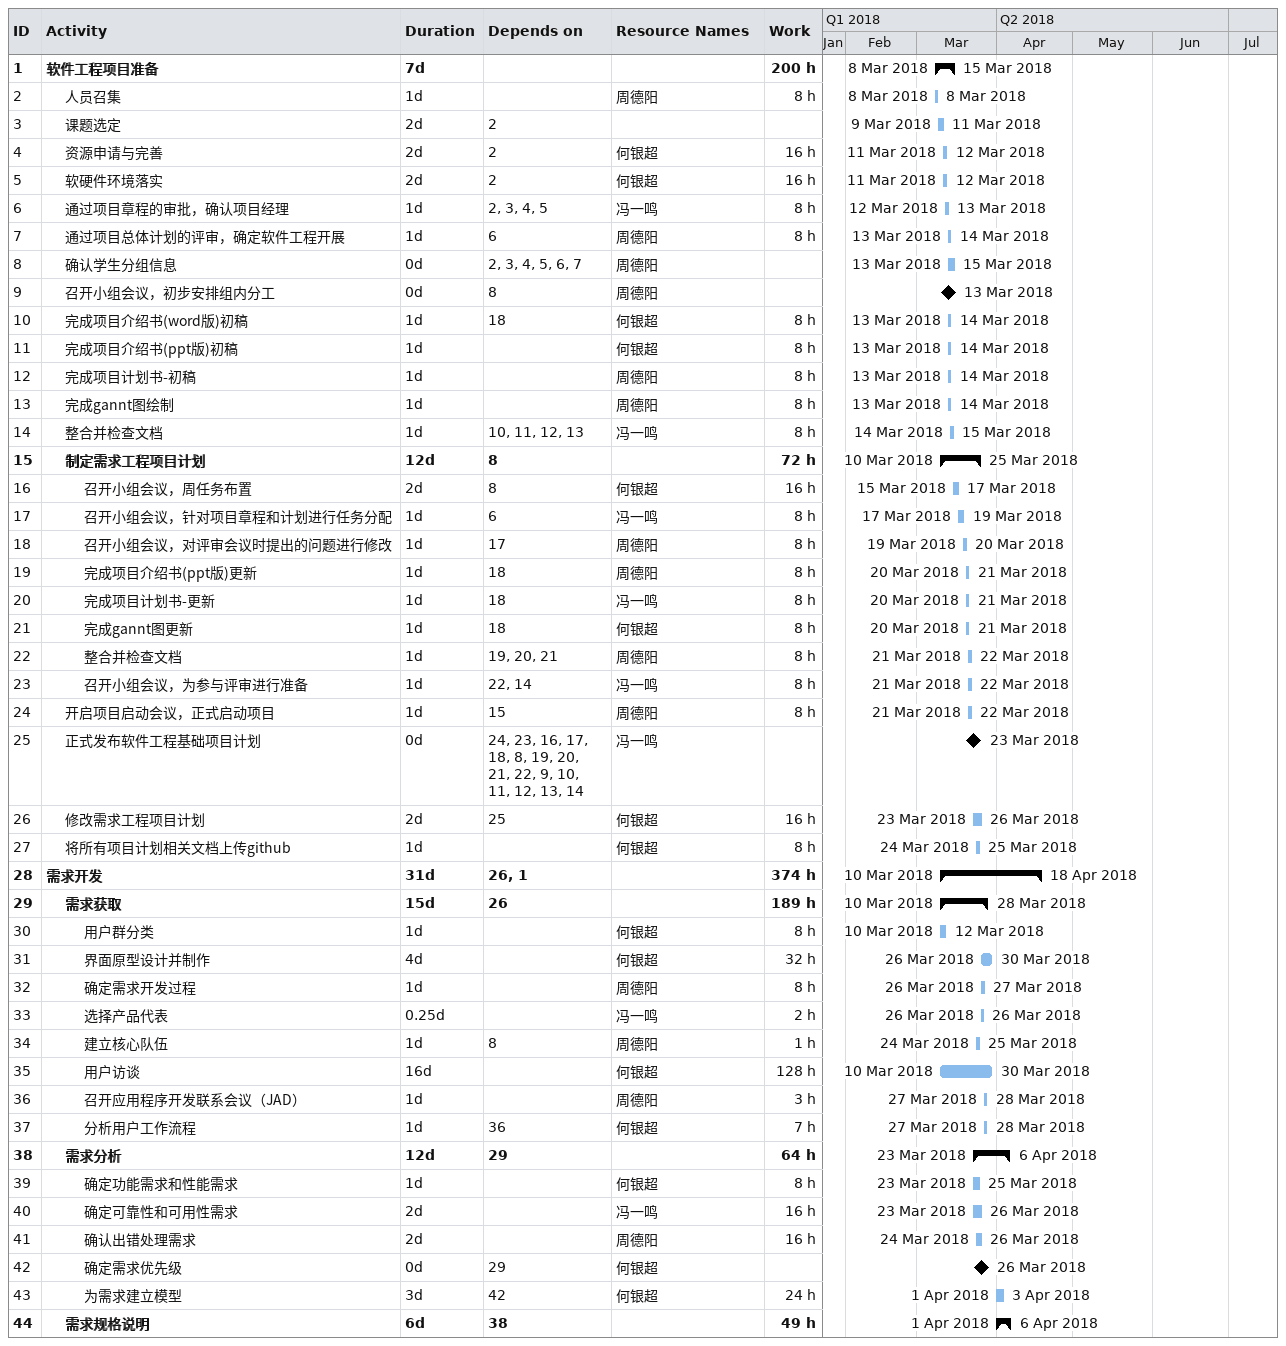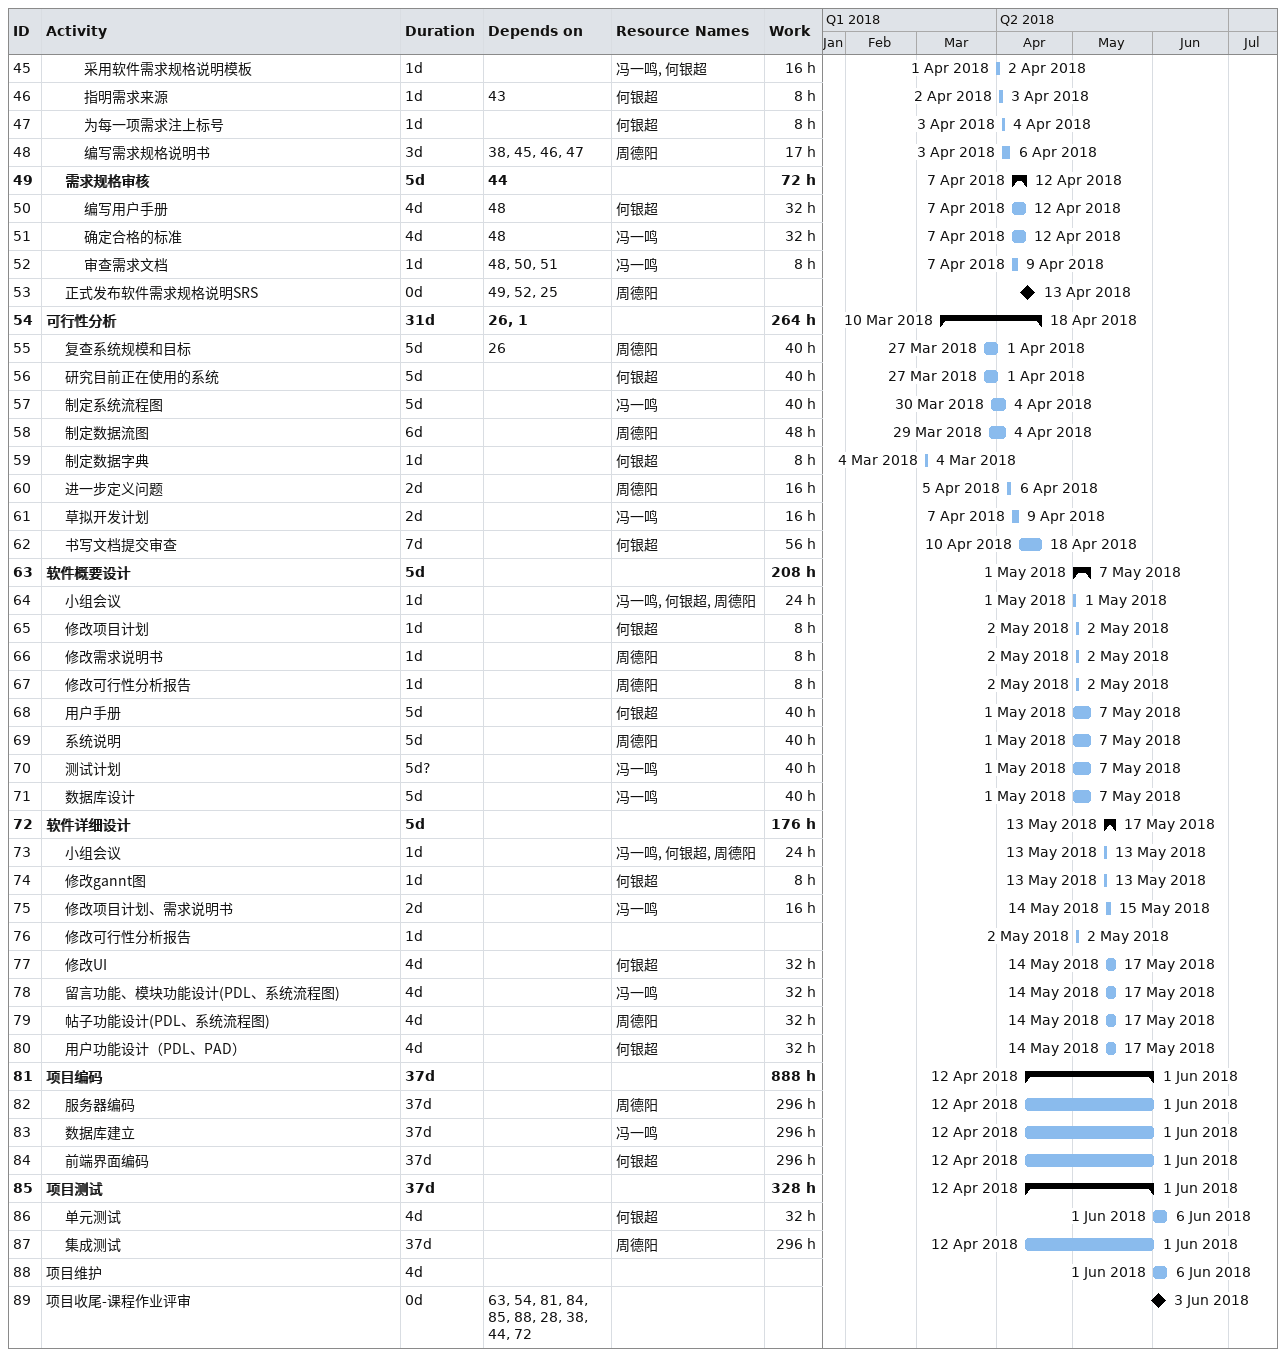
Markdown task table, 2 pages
| ID | Level | Task | Duration | Start | Finish | Predecessors | Resources | Work (h) |
|---|---|---|---|---|---|---|---|---|
| 1 | 1 | **软件工程项目准备** | 7d | 2018-03-08 | 2018-03-15 |  |  | 200 |
| 2 | 2 | 人员召集 | 1d | 2018-03-08 | 2018-03-08 |  | 周德阳 | 8 |
| 3 | 2 | 课题选定 | 2d | 2018-03-09 | 2018-03-11 | 2 |  |  |
| 4 | 2 | 资源申请与完善 | 2d | 2018-03-11 | 2018-03-12 | 2 | 何银超 | 16 |
| 5 | 2 | 软硬件环境落实 | 2d | 2018-03-11 | 2018-03-12 | 2 | 何银超 | 16 |
| 6 | 2 | 通过项目章程的审批，确认项目经理 | 1d | 2018-03-12 | 2018-03-13 | 2, 3, 4, 5 | 冯一鸣 | 8 |
| 7 | 2 | 通过项目总体计划的评审，确定软件工程开展 | 1d | 2018-03-13 | 2018-03-14 | 6 | 周德阳 | 8 |
| 8 | 2 | 确认学生分组信息 | 0d | 2018-03-13 | 2018-03-15 | 2, 3, 4, 5, 6, 7 | 周德阳 |  |
| 9 | 2 | 召开小组会议，初步安排组内分工 | 0d | 2018-03-13 | 2018-03-13 | 8 | 周德阳 |  |
| 10 | 2 | 完成项目介绍书(word版)初稿 | 1d | 2018-03-13 | 2018-03-14 | 18 | 何银超 | 8 |
| 11 | 2 | 完成项目介绍书(ppt版)初稿 | 1d | 2018-03-13 | 2018-03-14 |  | 何银超 | 8 |
| 12 | 2 | 完成项目计划书-初稿 | 1d | 2018-03-13 | 2018-03-14 |  | 周德阳 | 8 |
| 13 | 2 | 完成gannt图绘制 | 1d | 2018-03-13 | 2018-03-14 |  | 周德阳 | 8 |
| 14 | 2 | 整合并检查文档 | 1d | 2018-03-14 | 2018-03-15 | 10, 11, 12, 13 | 冯一鸣 | 8 |
| 15 | 2 | **制定需求工程项目计划** | 12d | 2018-03-10 | 2018-03-25 | 8 |  | 72 |
| 16 | 3 | 召开小组会议，周任务布置 | 2d | 2018-03-15 | 2018-03-17 | 8 | 何银超 | 16 |
| 17 | 3 | 召开小组会议，针对项目章程和计划进行任务分配 | 1d | 2018-03-17 | 2018-03-19 | 6 | 冯一鸣 | 8 |
| 18 | 3 | 召开小组会议，对评审会议时提出的问题进行修改 | 1d | 2018-03-19 | 2018-03-20 | 17 | 周德阳 | 8 |
| 19 | 3 | 完成项目介绍书(ppt版)更新 | 1d | 2018-03-20 | 2018-03-21 | 18 | 周德阳 | 8 |
| 20 | 3 | 完成项目计划书-更新 | 1d | 2018-03-20 | 2018-03-21 | 18 | 冯一鸣 | 8 |
| 21 | 3 | 完成gannt图更新 | 1d | 2018-03-20 | 2018-03-21 | 18 | 何银超 | 8 |
| 22 | 3 | 整合并检查文档 | 1d | 2018-03-21 | 2018-03-22 | 19, 20, 21 | 周德阳 | 8 |
| 23 | 3 | 召开小组会议，为参与评审进行准备 | 1d | 2018-03-21 | 2018-03-22 | 22, 14 | 冯一鸣 | 8 |
| 24 | 2 | 开启项目启动会议，正式启动项目 | 1d | 2018-03-21 | 2018-03-22 | 15 | 周德阳 | 8 |
| 25 | 2 | 正式发布软件工程基础项目计划 | 0d | 2018-03-23 | 2018-03-23 | 24, 23, 16, 17, 18, 8, 19, 20, 21, 22, 9, 10, 11, 12, 13, 14 | 冯一鸣 |  |
| 26 | 2 | 修改需求工程项目计划 | 2d | 2018-03-23 | 2018-03-26 | 25 | 何银超 | 16 |
| 27 | 2 | 将所有项目计划相关文档上传github | 1d | 2018-03-24 | 2018-03-25 |  | 何银超 | 8 |
| 28 | 1 | **需求开发** | 31d | 2018-03-10 | 2018-04-18 | 26, 1 |  | 374 |
| 29 | 2 | **需求获取** | 15d | 2018-03-10 | 2018-03-28 | 26 |  | 189 |
| 30 | 3 | 用户群分类 | 1d | 2018-03-10 | 2018-03-12 |  | 何银超 | 8 |
| 31 | 3 | 界面原型设计并制作 | 4d | 2018-03-26 | 2018-03-30 |  | 何银超 | 32 |
| 32 | 3 | 确定需求开发过程 | 1d | 2018-03-26 | 2018-03-27 |  | 周德阳 | 8 |
| 33 | 3 | 选择产品代表 | 0.25d | 2018-03-26 | 2018-03-26 |  | 冯一鸣 | 2 |
| 34 | 3 | 建立核心队伍 | 1d | 2018-03-24 | 2018-03-25 | 8 | 周德阳 | 1 |
| 35 | 3 | 用户访谈 | 16d | 2018-03-10 | 2018-03-30 |  | 何银超 | 128 |
| 36 | 3 | 召开应用程序开发联系会议（JAD） | 1d | 2018-03-27 | 2018-03-28 |  | 周德阳 | 3 |
| 37 | 3 | 分析用户工作流程 | 1d | 2018-03-27 | 2018-03-28 | 36 | 何银超 | 7 |
| 38 | 2 | **需求分析** | 12d | 2018-03-23 | 2018-04-06 | 29 |  | 64 |
| 39 | 3 | 确定功能需求和性能需求 | 1d | 2018-03-23 | 2018-03-25 |  | 何银超 | 8 |
| 40 | 3 | 确定可靠性和可用性需求 | 2d | 2018-03-23 | 2018-03-26 |  | 冯一鸣 | 16 |
| 41 | 3 | 确认出错处理需求 | 2d | 2018-03-24 | 2018-03-26 |  | 周德阳 | 16 |
| 42 | 3 | 确定需求优先级 | 0d | 2018-03-26 | 2018-03-26 | 29 | 何银超 |  |
| 43 | 3 | 为需求建立模型 | 3d | 2018-04-01 | 2018-04-03 | 42 | 何银超 | 24 |
| 44 | 2 | **需求规格说明** | 6d | 2018-04-01 | 2018-04-06 | 38 |  | 49 |
| 45 | 3 | 采用软件需求规格说明模板 | 1d | 2018-04-01 | 2018-04-02 |  | 冯一鸣, 何银超 | 16 |
| 46 | 3 | 指明需求来源 | 1d | 2018-04-02 | 2018-04-03 | 43 | 何银超 | 8 |
| 47 | 3 | 为每一项需求注上标号 | 1d | 2018-04-03 | 2018-04-04 |  | 何银超 | 8 |
| 48 | 3 | 编写需求规格说明书 | 3d | 2018-04-03 | 2018-04-06 | 38, 45, 46, 47 | 周德阳 | 17 |
| 49 | 2 | **需求规格审核** | 5d | 2018-04-07 | 2018-04-12 | 44 |  | 72 |
| 50 | 3 | 编写用户手册 | 4d | 2018-04-07 | 2018-04-12 | 48 | 何银超 | 32 |
| 51 | 3 | 确定合格的标准 | 4d | 2018-04-07 | 2018-04-12 | 48 | 冯一鸣 | 32 |
| 52 | 3 | 审查需求文档 | 1d | 2018-04-07 | 2018-04-09 | 48, 50, 51 | 冯一鸣 | 8 |
| 53 | 2 | 正式发布软件需求规格说明SRS | 0d | 2018-04-13 | 2018-04-13 | 49, 52, 25 | 周德阳 |  |
| 54 | 1 | **可行性分析** | 31d | 2018-03-10 | 2018-04-18 | 26, 1 |  | 264 |
| 55 | 2 | 复查系统规模和目标 | 5d | 2018-03-27 | 2018-04-01 | 26 | 周德阳 | 40 |
| 56 | 2 | 研究目前正在使用的系统 | 5d | 2018-03-27 | 2018-04-01 |  | 何银超 | 40 |
| 57 | 2 | 制定系统流程图 | 5d | 2018-03-30 | 2018-04-04 |  | 冯一鸣 | 40 |
| 58 | 2 | 制定数据流图 | 6d | 2018-03-29 | 2018-04-04 |  | 周德阳 | 48 |
| 59 | 2 | 制定数据字典 | 1d | 2018-03-04 | 2018-03-04 |  | 何银超 | 8 |
| 60 | 2 | 进一步定义问题 | 2d | 2018-04-05 | 2018-04-06 |  | 周德阳 | 16 |
| 61 | 2 | 草拟开发计划 | 2d | 2018-04-07 | 2018-04-09 |  | 冯一鸣 | 16 |
| 62 | 2 | 书写文档提交审查 | 7d | 2018-04-10 | 2018-04-18 |  | 何银超 | 56 |
| 63 | 1 | **软件概要设计** | 5d | 2018-05-01 | 2018-05-07 |  |  | 208 |
| 64 | 2 | 小组会议 | 1d | 2018-05-01 | 2018-05-01 |  | 冯一鸣, 何银超, 周德阳 | 24 |
| 65 | 2 | 修改项目计划 | 1d | 2018-05-02 | 2018-05-02 |  | 何银超 | 8 |
| 66 | 2 | 修改需求说明书 | 1d | 2018-05-02 | 2018-05-02 |  | 周德阳 | 8 |
| 67 | 2 | 修改可行性分析报告 | 1d | 2018-05-02 | 2018-05-02 |  | 周德阳 | 8 |
| 68 | 2 | 用户手册 | 5d | 2018-05-01 | 2018-05-07 |  | 何银超 | 40 |
| 69 | 2 | 系统说明 | 5d | 2018-05-01 | 2018-05-07 |  | 周德阳 | 40 |
| 70 | 2 | 测试计划 | 5d? | 2018-05-01 | 2018-05-07 |  | 冯一鸣 | 40 |
| 71 | 2 | 数据库设计 | 5d | 2018-05-01 | 2018-05-07 |  | 冯一鸣 | 40 |
| 72 | 1 | **软件详细设计** | 5d | 2018-05-13 | 2018-05-17 |  |  | 176 |
| 73 | 2 | 小组会议 | 1d | 2018-05-13 | 2018-05-13 |  | 冯一鸣, 何银超, 周德阳 | 24 |
| 74 | 2 | 修改gannt图 | 1d | 2018-05-13 | 2018-05-13 |  | 何银超 | 8 |
| 75 | 2 | 修改项目计划、需求说明书 | 2d | 2018-05-14 | 2018-05-15 |  | 冯一鸣 | 16 |
| 76 | 2 | 修改可行性分析报告 | 1d | 2018-05-02 | 2018-05-02 |  |  |  |
| 77 | 2 | 修改UI | 4d | 2018-05-14 | 2018-05-17 |  | 何银超 | 32 |
| 78 | 2 | 留言功能、模块功能设计(PDL、系统流程图) | 4d | 2018-05-14 | 2018-05-17 |  | 冯一鸣 | 32 |
| 79 | 2 | 帖子功能设计(PDL、系统流程图) | 4d | 2018-05-14 | 2018-05-17 |  | 周德阳 | 32 |
| 80 | 2 | 用户功能设计（PDL、PAD） | 4d | 2018-05-14 | 2018-05-17 |  | 何银超 | 32 |
| 81 | 1 | **项目编码** | 37d | 2018-04-12 | 2018-06-01 |  |  | 888 |
| 82 | 2 | 服务器编码 | 37d | 2018-04-12 | 2018-06-01 |  | 周德阳 | 296 |
| 83 | 2 | 数据库建立 | 37d | 2018-04-12 | 2018-06-01 |  | 冯一鸣 | 296 |
| 84 | 2 | 前端界面编码 | 37d | 2018-04-12 | 2018-06-01 |  | 何银超 | 296 |
| 85 | 1 | **项目测试** | 37d | 2018-04-12 | 2018-06-01 |  |  | 328 |
| 86 | 2 | 单元测试 | 4d | 2018-06-01 | 2018-06-06 |  | 何银超 | 32 |
| 87 | 2 | 集成测试 | 37d | 2018-04-12 | 2018-06-01 |  | 周德阳 | 296 |
| 88 | 1 | 项目维护 | 4d | 2018-06-01 | 2018-06-06 |  |  |  |
| 89 | 1 | 项目收尾-课程作业评审 | 0d | 2018-06-03 | 2018-06-03 | 63, 54, 81, 84, 85, 88, 28, 38, 44, 72 |  |  |
